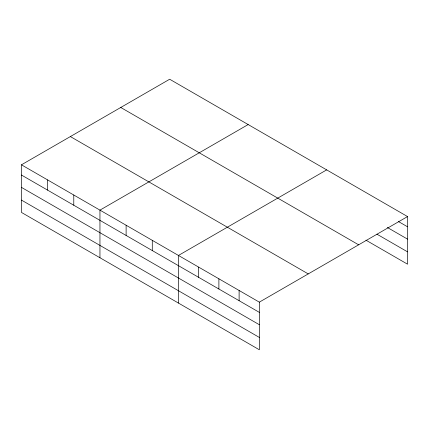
<?xml version="1.0" encoding="UTF-8"?>
<svg xmlns="http://www.w3.org/2000/svg" width="429" height="429" viewBox="0 0 429 429"><rect width="100%" height="100%" fill="white"/><g stroke="black" fill="none" stroke-linecap="round" stroke-linejoin="round"><path stroke-width="0.64" d="M259.331 324.71L259.331 302.15L21.45 164.811L21.45 212.425L259.331 349.764L259.331 324.71L21.45 187.371M21.45 164.811L169.669 79.236L407.55 216.575L407.55 264.189L365.953 240.176M248.171 124.555L99.952 210.13L99.952 257.749M326.673 169.879L178.453 255.453L178.453 303.067M259.331 302.15L407.55 216.575M398.305 221.455L407.55 226.796M387.328 227.461L407.55 239.135M376.93 234.175L407.55 251.85M120.758 107.475L358.639 244.814M70.361 136.567L308.242 273.911M21.45 175.027L259.331 312.366M21.45 200.086L259.331 337.425M239.114 290.476L239.114 300.691M218.892 278.802L218.892 289.023M198.67 267.128L198.67 277.349M152.284 240.347L152.284 250.563M126.115 225.236L126.115 235.457M73.783 195.023L73.783 205.244M47.619 179.917L47.619 190.138"/></g></svg>
